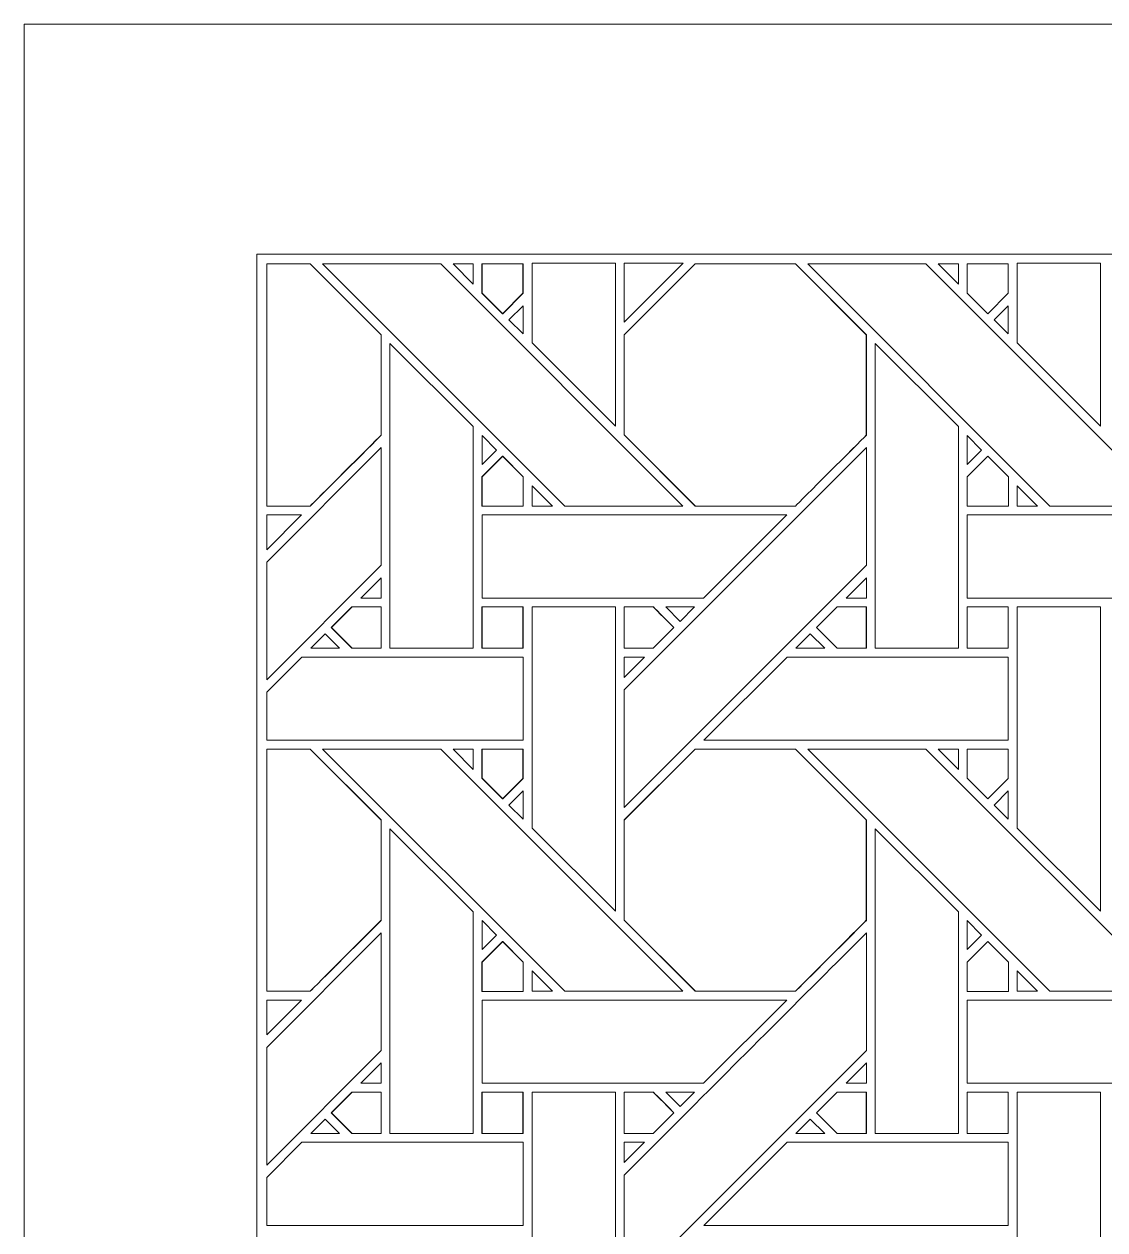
# Model space of a CAD drawing. Header units: inches. Extents: x 3.4 to 21.4, y 4.6 to 13.6.
# Drawn here: x 3.383 to 5.496, y 11.237 to 13.595 of the extents above; entities that cross this region are included whole.
import ezdxf

# ---------------------------------------------------------------- set-up
doc = ezdxf.new("R2010")
doc.units = ezdxf.units.IN
doc.header["$MEASUREMENT"] = 0
doc.layers.add('Design', color=7, linetype='Continuous', lineweight=0)

msp = doc.modelspace()

# ---------------------------------------------------------------- linework, layer by layer
at = {"layer": 'Design'}
for points, knots in [([(3.3829, 13.5948), (3.3829, 13.5948), (3.3829, 4.5948), (3.3829, 4.5948), (3.3829, 4.5948), (21.3829, 4.5948), (21.3829, 4.5948), (21.3829, 4.5948), (21.3829, 13.5948), (21.3829, 13.5948), (21.3829, 13.5948), (3.3829, 13.5948), (3.3829, 13.5948)], [0, 0, 0, 0, 1, 1, 1, 2, 2, 2, 3, 3, 3, 4, 4, 4, 4]), ([(3.8379, 13.1448), (3.8379, 13.1448), (3.8379, 5.0448), (3.8379, 5.0448), (3.8379, 5.0448), (20.9329, 5.0448), (20.9329, 5.0448), (20.9329, 5.0448), (20.9329, 13.1448), (20.9329, 13.1448), (20.9329, 13.1448), (3.8379, 13.1448), (3.8379, 13.1448)], [0, 0, 0, 0, 1, 1, 1, 2, 2, 2, 3, 3, 3, 4, 4, 4, 4]), ([(3.8572, 12.6524), (3.8572, 12.6524), (3.8572, 13.126), (3.8572, 13.126), (3.8572, 13.126), (3.9422, 13.126), (3.9422, 13.126), (3.9422, 13.126), (4.081, 12.9873), (4.081, 12.9873), (4.081, 12.9873), (4.081, 12.7911), (4.081, 12.7911), (4.0632, 12.7732), (3.9513, 12.6614), (3.9423, 12.6524), (3.9423, 12.6524), (3.8572, 12.6524), (3.8572, 12.6524)], [0, 0, 0, 0, 1, 1, 1, 2, 2, 2, 3, 3, 3, 4, 4, 4, 5, 5, 5, 6, 6, 6, 6]), ([(4.0812, 12.9873), (4.0812, 12.9873), (4.0812, 12.791), (4.0812, 12.791), (4.0634, 12.7732), (3.9515, 12.6615), (3.9424, 12.6524), (3.9424, 12.6524), (3.8572, 12.6524), (3.8572, 12.6524), (3.8572, 12.6524), (3.8572, 13.126), (3.8572, 13.126), (3.8572, 13.126), (3.9424, 13.126), (3.9424, 13.126), (3.9424, 13.126), (4.0812, 12.9873), (4.0812, 12.9873)], [0, 0, 0, 0, 1, 1, 1, 2, 2, 2, 3, 3, 3, 4, 4, 4, 5, 5, 5, 6, 6, 6, 6]), ([(4.6712, 12.6523), (4.6712, 12.6523), (4.4402, 12.6523), (4.4402, 12.6523), (4.4402, 12.6523), (3.9666, 13.126), (3.9666, 13.126), (3.9666, 13.126), (4.1976, 13.126), (4.1976, 13.126), (4.1976, 13.126), (4.6712, 12.6523), (4.6712, 12.6523)], [0, 0, 0, 0, 1, 1, 1, 2, 2, 2, 3, 3, 3, 4, 4, 4, 4]), ([(4.2217, 13.126), (4.2217, 13.126), (4.2611, 13.126), (4.2611, 13.126), (4.2611, 13.126), (4.2611, 13.0862), (4.2611, 13.0862), (4.2611, 13.0862), (4.2217, 13.126), (4.2217, 13.126)], [0, 0, 0, 0, 1, 1, 1, 2, 2, 2, 3, 3, 3, 3]), ([(4.2782, 13.0689), (4.2782, 13.0689), (4.2782, 13.1261), (4.2782, 13.1261), (4.2782, 13.1261), (4.3584, 13.1261), (4.3584, 13.1261), (4.3584, 13.1261), (4.3584, 13.0685), (4.3584, 13.0685), (4.3584, 13.0685), (4.3185, 13.0285), (4.3185, 13.0285), (4.3185, 13.0285), (4.2782, 13.0689), (4.2782, 13.0689)], [0, 0, 0, 0, 1, 1, 1, 2, 2, 2, 3, 3, 3, 4, 4, 4, 5, 5, 5, 5]), ([(4.3187, 13.0284), (4.3187, 13.0284), (4.2784, 13.0688), (4.2784, 13.0688), (4.2784, 13.0688), (4.2784, 13.126), (4.2784, 13.126), (4.2784, 13.126), (4.3586, 13.126), (4.3586, 13.126), (4.3586, 13.126), (4.3586, 13.0684), (4.3586, 13.0684), (4.3586, 13.0684), (4.3187, 13.0284), (4.3187, 13.0284)], [0, 0, 0, 0, 1, 1, 1, 2, 2, 2, 3, 3, 3, 4, 4, 4, 5, 5, 5, 5]), ([(4.5391, 12.8087), (4.5391, 12.8087), (4.3762, 12.9717), (4.3762, 12.9717), (4.3762, 12.9717), (4.3762, 13.1272), (4.3762, 13.1272), (4.3762, 13.1272), (4.5391, 13.1272), (4.5391, 13.1272), (4.5391, 13.1272), (4.5391, 12.8087), (4.5391, 12.8087)], [0, 0, 0, 0, 1, 1, 1, 2, 2, 2, 3, 3, 3, 4, 4, 4, 4]), ([(4.5561, 12.7917), (4.5561, 12.7917), (4.5561, 12.9873), (4.5561, 12.9873), (4.5561, 12.9873), (4.6948, 13.1261), (4.6948, 13.1261), (4.6948, 13.1261), (4.891, 13.1261), (4.891, 13.1261), (4.891, 13.1261), (5.0297, 12.9873), (5.0297, 12.9873), (5.0297, 12.9873), (5.0297, 12.7911), (5.0297, 12.7911), (5.0119, 12.7732), (4.9, 12.6615), (4.891, 12.6524), (4.891, 12.6524), (4.6953, 12.6524), (4.6953, 12.6524), (4.6953, 12.6524), (4.5561, 12.7917), (4.5561, 12.7917)], [0, 0, 0, 0, 1, 1, 1, 2, 2, 2, 3, 3, 3, 4, 4, 4, 5, 5, 5, 6, 6, 6, 7, 7, 7, 8, 8, 8, 8]), ([(4.6717, 13.1272), (4.6717, 13.1272), (4.5562, 13.0117), (4.5562, 13.0117), (4.5562, 13.0117), (4.5562, 13.1272), (4.5562, 13.1272), (4.5562, 13.1272), (4.6717, 13.1272), (4.6717, 13.1272)], [0, 0, 0, 0, 1, 1, 1, 2, 2, 2, 3, 3, 3, 3]), ([(5.0299, 12.9873), (5.0299, 12.9873), (5.0299, 12.791), (5.0299, 12.791), (5.0123, 12.7733), (4.9003, 12.6615), (4.8912, 12.6524), (4.8912, 12.6524), (4.6955, 12.6524), (4.6955, 12.6524), (4.6955, 12.6524), (4.5562, 12.7916), (4.5562, 12.7916), (4.5562, 12.7916), (4.5562, 12.9873), (4.5562, 12.9873), (4.5562, 12.9873), (4.6949, 13.126), (4.6949, 13.126), (4.6949, 13.126), (4.8911, 13.126), (4.8911, 13.126), (4.8911, 13.126), (5.0299, 12.9873), (5.0299, 12.9873)], [0, 0, 0, 0, 1, 1, 1, 2, 2, 2, 3, 3, 3, 4, 4, 4, 5, 5, 5, 6, 6, 6, 7, 7, 7, 8, 8, 8, 8]), ([(5.62, 12.6523), (5.62, 12.6523), (5.3889, 12.6523), (5.3889, 12.6523), (5.3889, 12.6523), (4.9154, 13.126), (4.9154, 13.126), (4.9154, 13.126), (5.1463, 13.126), (5.1463, 13.126), (5.1463, 13.126), (5.62, 12.6523), (5.62, 12.6523)], [0, 0, 0, 0, 1, 1, 1, 2, 2, 2, 3, 3, 3, 4, 4, 4, 4]), ([(5.1704, 13.126), (5.1704, 13.126), (5.2099, 13.126), (5.2099, 13.126), (5.2099, 13.126), (5.2099, 13.0862), (5.2099, 13.0862), (5.2099, 13.0862), (5.1704, 13.126), (5.1704, 13.126)], [0, 0, 0, 0, 1, 1, 1, 2, 2, 2, 3, 3, 3, 3]), ([(5.2269, 13.0689), (5.2269, 13.0689), (5.2269, 13.1261), (5.2269, 13.1261), (5.2269, 13.1261), (5.3072, 13.1261), (5.3072, 13.1261), (5.3072, 13.1261), (5.3072, 13.0685), (5.3072, 13.0685), (5.3072, 13.0685), (5.2673, 13.0285), (5.2673, 13.0285), (5.2673, 13.0285), (5.2269, 13.0689), (5.2269, 13.0689)], [0, 0, 0, 0, 1, 1, 1, 2, 2, 2, 3, 3, 3, 4, 4, 4, 5, 5, 5, 5]), ([(5.2674, 13.0284), (5.2674, 13.0284), (5.2271, 13.0688), (5.2271, 13.0688), (5.2271, 13.0688), (5.2271, 13.126), (5.2271, 13.126), (5.2271, 13.126), (5.3073, 13.126), (5.3073, 13.126), (5.3073, 13.126), (5.3073, 13.0684), (5.3073, 13.0684), (5.3073, 13.0684), (5.2674, 13.0284), (5.2674, 13.0284)], [0, 0, 0, 0, 1, 1, 1, 2, 2, 2, 3, 3, 3, 4, 4, 4, 5, 5, 5, 5]), ([(5.4878, 12.8087), (5.4878, 12.8087), (5.3249, 12.9717), (5.3249, 12.9717), (5.3249, 12.9717), (5.3249, 13.1272), (5.3249, 13.1272), (5.3249, 13.1272), (5.4878, 13.1272), (5.4878, 13.1272), (5.4878, 13.1272), (5.4878, 12.8087), (5.4878, 12.8087)], [0, 0, 0, 0, 1, 1, 1, 2, 2, 2, 3, 3, 3, 4, 4, 4, 4]), ([(4.3586, 13.0442), (4.3586, 13.0442), (4.3586, 12.989), (4.3586, 12.989), (4.3586, 12.989), (4.3308, 13.0164), (4.3308, 13.0164), (4.3308, 13.0164), (4.3586, 13.0442), (4.3586, 13.0442)], [0, 0, 0, 0, 1, 1, 1, 2, 2, 2, 3, 3, 3, 3]), ([(5.3073, 13.0442), (5.3073, 13.0442), (5.3073, 12.989), (5.3073, 12.989), (5.3073, 12.989), (5.2796, 13.0164), (5.2796, 13.0164), (5.2796, 13.0164), (5.3073, 13.0442), (5.3073, 13.0442)], [0, 0, 0, 0, 1, 1, 1, 2, 2, 2, 3, 3, 3, 3]), ([(4.2611, 12.808), (4.2611, 12.808), (4.2611, 12.3743), (4.2611, 12.3743), (4.2611, 12.3743), (4.0983, 12.3743), (4.0983, 12.3743), (4.0983, 12.3743), (4.0983, 12.9702), (4.0983, 12.9702), (4.0983, 12.9702), (4.2611, 12.808), (4.2611, 12.808)], [0, 0, 0, 0, 1, 1, 1, 2, 2, 2, 3, 3, 3, 4, 4, 4, 4]), ([(5.047, 12.3743), (5.047, 12.3743), (5.047, 12.9702), (5.047, 12.9702), (5.047, 12.9702), (5.2098, 12.808), (5.2098, 12.808), (5.2098, 12.808), (5.2098, 12.3743), (5.2098, 12.3743), (5.2098, 12.3743), (5.047, 12.3743), (5.047, 12.3743)], [0, 0, 0, 0, 1, 1, 1, 2, 2, 2, 3, 3, 3, 4, 4, 4, 4]), ([(4.2784, 12.7338), (4.2784, 12.7338), (4.2784, 12.7905), (4.2784, 12.7905), (4.2784, 12.7905), (4.3066, 12.762), (4.3066, 12.762), (4.3066, 12.762), (4.2784, 12.7338), (4.2784, 12.7338)], [0, 0, 0, 0, 1, 1, 1, 2, 2, 2, 3, 3, 3, 3]), ([(5.2271, 12.7338), (5.2271, 12.7338), (5.2271, 12.7905), (5.2271, 12.7905), (5.2271, 12.7905), (5.2553, 12.762), (5.2553, 12.762), (5.2553, 12.762), (5.2271, 12.7338), (5.2271, 12.7338)], [0, 0, 0, 0, 1, 1, 1, 2, 2, 2, 3, 3, 3, 3]), ([(4.0812, 12.7666), (4.0812, 12.7666), (4.0812, 12.5366), (4.0812, 12.5366), (4.0812, 12.5366), (3.8572, 12.3126), (3.8572, 12.3126), (3.8572, 12.3126), (3.8572, 12.5426), (3.8572, 12.5426), (3.8572, 12.5426), (4.0812, 12.7666), (4.0812, 12.7666)], [0, 0, 0, 0, 1, 1, 1, 2, 2, 2, 3, 3, 3, 4, 4, 4, 4]), ([(5.0299, 12.5366), (5.0299, 12.5366), (4.5562, 12.0629), (4.5562, 12.0629), (4.5562, 12.0629), (4.5562, 12.293), (4.5562, 12.293), (4.5562, 12.293), (5.0299, 12.7666), (5.0299, 12.7666), (5.0299, 12.7666), (5.0299, 12.5366), (5.0299, 12.5366)], [0, 0, 0, 0, 1, 1, 1, 2, 2, 2, 3, 3, 3, 4, 4, 4, 4]), ([(4.2782, 12.6522), (4.2782, 12.6522), (4.2782, 12.7095), (4.2782, 12.7095), (4.2782, 12.7095), (4.3185, 12.7498), (4.3185, 12.7498), (4.3185, 12.7498), (4.3589, 12.7095), (4.3589, 12.7095), (4.3589, 12.7095), (4.3589, 12.6522), (4.3589, 12.6522), (4.3589, 12.6522), (4.2782, 12.6522), (4.2782, 12.6522)], [0, 0, 0, 0, 1, 1, 1, 2, 2, 2, 3, 3, 3, 4, 4, 4, 5, 5, 5, 5]), ([(4.3187, 12.7497), (4.3187, 12.7497), (4.359, 12.7094), (4.359, 12.7094), (4.359, 12.7094), (4.359, 12.6521), (4.359, 12.6521), (4.359, 12.6521), (4.2784, 12.6521), (4.2784, 12.6521), (4.2784, 12.6521), (4.2784, 12.7094), (4.2784, 12.7094), (4.2784, 12.7094), (4.3187, 12.7497), (4.3187, 12.7497)], [0, 0, 0, 0, 1, 1, 1, 2, 2, 2, 3, 3, 3, 4, 4, 4, 5, 5, 5, 5]), ([(5.2269, 12.6522), (5.2269, 12.6522), (5.2269, 12.7095), (5.2269, 12.7095), (5.2269, 12.7095), (5.2673, 12.7498), (5.2673, 12.7498), (5.2673, 12.7498), (5.3076, 12.7095), (5.3076, 12.7095), (5.3076, 12.7095), (5.3076, 12.6522), (5.3076, 12.6522), (5.3076, 12.6522), (5.2269, 12.6522), (5.2269, 12.6522)], [0, 0, 0, 0, 1, 1, 1, 2, 2, 2, 3, 3, 3, 4, 4, 4, 5, 5, 5, 5]), ([(5.2674, 12.7497), (5.2674, 12.7497), (5.3078, 12.7094), (5.3078, 12.7094), (5.3078, 12.7094), (5.3078, 12.6521), (5.3078, 12.6521), (5.3078, 12.6521), (5.2271, 12.6521), (5.2271, 12.6521), (5.2271, 12.6521), (5.2271, 12.7094), (5.2271, 12.7094), (5.2271, 12.7094), (5.2674, 12.7497), (5.2674, 12.7497)], [0, 0, 0, 0, 1, 1, 1, 2, 2, 2, 3, 3, 3, 4, 4, 4, 5, 5, 5, 5]), ([(4.3763, 12.6523), (4.3763, 12.6523), (4.3763, 12.6921), (4.3763, 12.6921), (4.3763, 12.6921), (4.416, 12.6523), (4.416, 12.6523), (4.416, 12.6523), (4.3763, 12.6523), (4.3763, 12.6523)], [0, 0, 0, 0, 1, 1, 1, 2, 2, 2, 3, 3, 3, 3]), ([(5.325, 12.6523), (5.325, 12.6523), (5.325, 12.6921), (5.325, 12.6921), (5.325, 12.6921), (5.3647, 12.6523), (5.3647, 12.6523), (5.3647, 12.6523), (5.325, 12.6523), (5.325, 12.6523)], [0, 0, 0, 0, 1, 1, 1, 2, 2, 2, 3, 3, 3, 3]), ([(3.9253, 12.6351), (3.9253, 12.6351), (3.8572, 12.567), (3.8572, 12.567), (3.8572, 12.567), (3.8572, 12.6351), (3.8572, 12.6351), (3.8572, 12.6351), (3.9253, 12.6351), (3.9253, 12.6351)], [0, 0, 0, 0, 1, 1, 1, 2, 2, 2, 3, 3, 3, 3]), ([(4.8741, 12.6351), (4.8741, 12.6351), (4.7113, 12.4724), (4.7113, 12.4724), (4.7113, 12.4724), (4.2784, 12.4724), (4.2784, 12.4724), (4.2784, 12.4724), (4.2784, 12.6351), (4.2784, 12.6351), (4.2784, 12.6351), (4.8741, 12.6351), (4.8741, 12.6351)], [0, 0, 0, 0, 1, 1, 1, 2, 2, 2, 3, 3, 3, 4, 4, 4, 4]), ([(5.8228, 12.6351), (5.8228, 12.6351), (5.6601, 12.4724), (5.6601, 12.4724), (5.6601, 12.4724), (5.2271, 12.4724), (5.2271, 12.4724), (5.2271, 12.4724), (5.2271, 12.6351), (5.2271, 12.6351), (5.2271, 12.6351), (5.8228, 12.6351), (5.8228, 12.6351)], [0, 0, 0, 0, 1, 1, 1, 2, 2, 2, 3, 3, 3, 4, 4, 4, 4]), ([(4.0414, 12.4724), (4.0414, 12.4724), (4.0812, 12.5122), (4.0812, 12.5122), (4.0812, 12.5122), (4.0812, 12.4724), (4.0812, 12.4724), (4.0812, 12.4724), (4.0414, 12.4724), (4.0414, 12.4724)], [0, 0, 0, 0, 1, 1, 1, 2, 2, 2, 3, 3, 3, 3]), ([(4.9901, 12.4724), (4.9901, 12.4724), (5.0299, 12.5122), (5.0299, 12.5122), (5.0299, 12.5122), (5.0299, 12.4724), (5.0299, 12.4724), (5.0299, 12.4724), (4.9901, 12.4724), (4.9901, 12.4724)], [0, 0, 0, 0, 1, 1, 1, 2, 2, 2, 3, 3, 3, 3]), ([(4.0239, 12.3744), (4.0239, 12.3744), (3.9835, 12.4148), (3.9835, 12.4148), (3.9835, 12.4148), (4.024, 12.4552), (4.024, 12.4552), (4.024, 12.4552), (4.081, 12.4552), (4.081, 12.4552), (4.081, 12.4552), (4.081, 12.3744), (4.081, 12.3744), (4.081, 12.3744), (4.0239, 12.3744), (4.0239, 12.3744)], [0, 0, 0, 0, 1, 1, 1, 2, 2, 2, 3, 3, 3, 4, 4, 4, 5, 5, 5, 5]), ([(3.9837, 12.4147), (3.9837, 12.4147), (4.0241, 12.4552), (4.0241, 12.4552), (4.0241, 12.4552), (4.0812, 12.4552), (4.0812, 12.4552), (4.0812, 12.4552), (4.0812, 12.3743), (4.0812, 12.3743), (4.0812, 12.3743), (4.0241, 12.3743), (4.0241, 12.3743), (4.0241, 12.3743), (3.9837, 12.4147), (3.9837, 12.4147)], [0, 0, 0, 0, 1, 1, 1, 2, 2, 2, 3, 3, 3, 4, 4, 4, 5, 5, 5, 5]), ([(4.2782, 12.4552), (4.2782, 12.4552), (4.3584, 12.4552), (4.3584, 12.4552), (4.3584, 12.4552), (4.3584, 12.3744), (4.3584, 12.3744), (4.3584, 12.3744), (4.2782, 12.3744), (4.2782, 12.3744), (4.2782, 12.3744), (4.2782, 12.4552), (4.2782, 12.4552)], [0, 0, 0, 0, 1, 1, 1, 2, 2, 2, 3, 3, 3, 4, 4, 4, 4]), ([(4.2784, 12.4551), (4.2784, 12.4551), (4.3586, 12.4551), (4.3586, 12.4551), (4.3586, 12.4551), (4.3586, 12.3743), (4.3586, 12.3743), (4.3586, 12.3743), (4.2784, 12.3743), (4.2784, 12.3743), (4.2784, 12.3743), (4.2784, 12.4551), (4.2784, 12.4551)], [0, 0, 0, 0, 1, 1, 1, 2, 2, 2, 3, 3, 3, 4, 4, 4, 4]), ([(4.5391, 12.4551), (4.5391, 12.4551), (4.5391, 11.86), (4.5391, 11.86), (4.5391, 11.86), (4.3762, 12.0229), (4.3762, 12.0229), (4.3762, 12.0229), (4.3762, 12.4551), (4.3762, 12.4551), (4.3762, 12.4551), (4.5391, 12.4551), (4.5391, 12.4551)], [0, 0, 0, 0, 1, 1, 1, 2, 2, 2, 3, 3, 3, 4, 4, 4, 4]), ([(4.6131, 12.4552), (4.6183, 12.4501), (4.649, 12.4193), (4.6535, 12.4148), (4.6535, 12.4148), (4.613, 12.3744), (4.613, 12.3744), (4.613, 12.3744), (4.5561, 12.3744), (4.5561, 12.3744), (4.5561, 12.3744), (4.5561, 12.4552), (4.5561, 12.4552), (4.5561, 12.4552), (4.6131, 12.4552), (4.6131, 12.4552)], [0, 0, 0, 0, 1, 1, 1, 2, 2, 2, 3, 3, 3, 4, 4, 4, 5, 5, 5, 5]), ([(4.6536, 12.4148), (4.6536, 12.4148), (4.6132, 12.3744), (4.6132, 12.3744), (4.6132, 12.3744), (4.5562, 12.3744), (4.5562, 12.3744), (4.5562, 12.3744), (4.5562, 12.4551), (4.5562, 12.4551), (4.5562, 12.4551), (4.6133, 12.4551), (4.6133, 12.4551), (4.6184, 12.45), (4.6492, 12.4192), (4.6536, 12.4148)], [0, 0, 0, 0, 1, 1, 1, 2, 2, 2, 3, 3, 3, 4, 4, 4, 5, 5, 5, 5]), ([(4.6376, 12.4551), (4.6376, 12.4551), (4.6941, 12.4551), (4.6941, 12.4551), (4.6941, 12.4551), (4.6658, 12.4269), (4.6658, 12.4269), (4.6658, 12.4269), (4.6376, 12.4551), (4.6376, 12.4551)], [0, 0, 0, 0, 1, 1, 1, 2, 2, 2, 3, 3, 3, 3]), ([(4.9726, 12.3744), (4.9726, 12.3744), (4.9323, 12.4148), (4.9323, 12.4148), (4.9323, 12.4148), (4.9727, 12.4552), (4.9727, 12.4552), (4.9727, 12.4552), (5.0297, 12.4552), (5.0297, 12.4552), (5.0297, 12.4552), (5.0297, 12.3744), (5.0297, 12.3744), (5.0297, 12.3744), (4.9726, 12.3744), (4.9726, 12.3744)], [0, 0, 0, 0, 1, 1, 1, 2, 2, 2, 3, 3, 3, 4, 4, 4, 5, 5, 5, 5]), ([(5.0299, 12.3743), (5.0299, 12.3743), (4.9728, 12.3743), (4.9728, 12.3743), (4.9728, 12.3743), (4.9324, 12.4147), (4.9324, 12.4147), (4.9324, 12.4147), (4.9729, 12.4552), (4.9729, 12.4552), (4.9729, 12.4552), (5.0299, 12.4552), (5.0299, 12.4552), (5.0299, 12.4552), (5.0299, 12.3743), (5.0299, 12.3743)], [0, 0, 0, 0, 1, 1, 1, 2, 2, 2, 3, 3, 3, 4, 4, 4, 5, 5, 5, 5]), ([(5.2269, 12.4552), (5.2269, 12.4552), (5.3072, 12.4552), (5.3072, 12.4552), (5.3072, 12.4552), (5.3072, 12.3744), (5.3072, 12.3744), (5.3072, 12.3744), (5.2269, 12.3744), (5.2269, 12.3744), (5.2269, 12.3744), (5.2269, 12.4552), (5.2269, 12.4552)], [0, 0, 0, 0, 1, 1, 1, 2, 2, 2, 3, 3, 3, 4, 4, 4, 4]), ([(5.3073, 12.4551), (5.3073, 12.4551), (5.3073, 12.3743), (5.3073, 12.3743), (5.3073, 12.3743), (5.2271, 12.3743), (5.2271, 12.3743), (5.2271, 12.3743), (5.2271, 12.4551), (5.2271, 12.4551), (5.2271, 12.4551), (5.3073, 12.4551), (5.3073, 12.4551)], [0, 0, 0, 0, 1, 1, 1, 2, 2, 2, 3, 3, 3, 4, 4, 4, 4]), ([(5.3249, 12.0229), (5.3249, 12.0229), (5.3249, 12.4551), (5.3249, 12.4551), (5.3249, 12.4551), (5.4878, 12.4551), (5.4878, 12.4551), (5.4878, 12.4551), (5.4878, 11.86), (5.4878, 11.86), (5.4878, 11.86), (5.3249, 12.0229), (5.3249, 12.0229)], [0, 0, 0, 0, 1, 1, 1, 2, 2, 2, 3, 3, 3, 4, 4, 4, 4]), ([(3.9998, 12.3743), (3.9998, 12.3743), (3.9433, 12.3743), (3.9433, 12.3743), (3.9433, 12.3743), (3.9716, 12.4026), (3.9716, 12.4026), (3.9716, 12.4026), (3.9998, 12.3743), (3.9998, 12.3743)], [0, 0, 0, 0, 1, 1, 1, 2, 2, 2, 3, 3, 3, 3]), ([(4.892, 12.3743), (4.892, 12.3743), (4.9203, 12.4026), (4.9203, 12.4026), (4.9203, 12.4026), (4.9486, 12.3743), (4.9486, 12.3743), (4.9486, 12.3743), (4.892, 12.3743), (4.892, 12.3743)], [0, 0, 0, 0, 1, 1, 1, 2, 2, 2, 3, 3, 3, 3]), ([(3.9262, 12.3572), (3.9262, 12.3572), (4.3586, 12.3572), (4.3586, 12.3572), (4.3586, 12.3572), (4.3586, 12.1944), (4.3586, 12.1944), (4.3586, 12.1944), (3.8572, 12.1944), (3.8572, 12.1944), (3.8572, 12.1944), (3.8572, 12.2883), (3.8572, 12.2883), (3.8572, 12.2883), (3.9262, 12.3572), (3.9262, 12.3572)], [0, 0, 0, 0, 1, 1, 1, 2, 2, 2, 3, 3, 3, 4, 4, 4, 5, 5, 5, 5]), ([(4.5961, 12.3572), (4.5961, 12.3572), (4.5562, 12.3174), (4.5562, 12.3174), (4.5562, 12.3174), (4.5562, 12.3572), (4.5562, 12.3572), (4.5562, 12.3572), (4.5961, 12.3572), (4.5961, 12.3572)], [0, 0, 0, 0, 1, 1, 1, 2, 2, 2, 3, 3, 3, 3]), ([(5.3073, 12.3572), (5.3073, 12.3572), (5.3073, 12.1944), (5.3073, 12.1944), (5.3073, 12.1944), (4.7121, 12.1944), (4.7121, 12.1944), (4.7121, 12.1944), (4.8749, 12.3572), (4.8749, 12.3572), (4.8749, 12.3572), (5.3073, 12.3572), (5.3073, 12.3572)], [0, 0, 0, 0, 1, 1, 1, 2, 2, 2, 3, 3, 3, 4, 4, 4, 4]), ([(3.9422, 12.1773), (3.9422, 12.1773), (4.081, 12.0386), (4.081, 12.0386), (4.081, 12.0386), (4.081, 11.8424), (4.081, 11.8424), (4.0632, 11.8244), (3.9513, 11.7127), (3.9423, 11.7037), (3.9423, 11.7037), (3.8572, 11.7037), (3.8572, 11.7037), (3.8572, 11.7037), (3.8572, 12.1773), (3.8572, 12.1773), (3.8572, 12.1773), (3.9422, 12.1773), (3.9422, 12.1773)], [0, 0, 0, 0, 1, 1, 1, 2, 2, 2, 3, 3, 3, 4, 4, 4, 5, 5, 5, 6, 6, 6, 6]), ([(3.9424, 12.1773), (3.9424, 12.1773), (4.0812, 12.0385), (4.0812, 12.0385), (4.0812, 12.0385), (4.0812, 11.8423), (4.0812, 11.8423), (4.063, 11.824), (3.9512, 11.7124), (3.9424, 11.7037), (3.9424, 11.7037), (3.8572, 11.7037), (3.8572, 11.7037), (3.8572, 11.7037), (3.8572, 12.1773), (3.8572, 12.1773), (3.8572, 12.1773), (3.9424, 12.1773), (3.9424, 12.1773)], [0, 0, 0, 0, 1, 1, 1, 2, 2, 2, 3, 3, 3, 4, 4, 4, 5, 5, 5, 6, 6, 6, 6]), ([(3.9666, 12.1773), (3.9666, 12.1773), (4.1976, 12.1773), (4.1976, 12.1773), (4.1976, 12.1773), (4.6712, 11.7036), (4.6712, 11.7036), (4.6712, 11.7036), (4.4402, 11.7036), (4.4402, 11.7036), (4.4402, 11.7036), (3.9666, 12.1773), (3.9666, 12.1773)], [0, 0, 0, 0, 1, 1, 1, 2, 2, 2, 3, 3, 3, 4, 4, 4, 4]), ([(4.2217, 12.1773), (4.2217, 12.1773), (4.2611, 12.1773), (4.2611, 12.1773), (4.2611, 12.1773), (4.2611, 12.1374), (4.2611, 12.1374), (4.2611, 12.1374), (4.2217, 12.1773), (4.2217, 12.1773)], [0, 0, 0, 0, 1, 1, 1, 2, 2, 2, 3, 3, 3, 3]), ([(4.3584, 12.1773), (4.3584, 12.1773), (4.3584, 12.1197), (4.3584, 12.1197), (4.3584, 12.1197), (4.3185, 12.0798), (4.3185, 12.0798), (4.3185, 12.0798), (4.2782, 12.1201), (4.2782, 12.1201), (4.2782, 12.1201), (4.2782, 12.1773), (4.2782, 12.1773), (4.2782, 12.1773), (4.3584, 12.1773), (4.3584, 12.1773)], [0, 0, 0, 0, 1, 1, 1, 2, 2, 2, 3, 3, 3, 4, 4, 4, 5, 5, 5, 5]), ([(4.3187, 12.0797), (4.3187, 12.0797), (4.2784, 12.1201), (4.2784, 12.1201), (4.2784, 12.1201), (4.2784, 12.1773), (4.2784, 12.1773), (4.2784, 12.1773), (4.3586, 12.1773), (4.3586, 12.1773), (4.3586, 12.1773), (4.3586, 12.1197), (4.3586, 12.1197), (4.3586, 12.1197), (4.3187, 12.0797), (4.3187, 12.0797)], [0, 0, 0, 0, 1, 1, 1, 2, 2, 2, 3, 3, 3, 4, 4, 4, 5, 5, 5, 5]), ([(4.6948, 12.1773), (4.6948, 12.1773), (4.891, 12.1773), (4.891, 12.1773), (4.891, 12.1773), (5.0297, 12.0386), (5.0297, 12.0386), (5.0297, 12.0386), (5.0297, 11.8424), (5.0297, 11.8424), (5.0119, 11.8244), (4.9, 11.7127), (4.891, 11.7037), (4.891, 11.7037), (4.6953, 11.7037), (4.6953, 11.7037), (4.6953, 11.7037), (4.5561, 11.8429), (4.5561, 11.8429), (4.5561, 11.8429), (4.5561, 12.0386), (4.5561, 12.0386), (4.5561, 12.0386), (4.6948, 12.1773), (4.6948, 12.1773)], [0, 0, 0, 0, 1, 1, 1, 2, 2, 2, 3, 3, 3, 4, 4, 4, 5, 5, 5, 6, 6, 6, 7, 7, 7, 8, 8, 8, 8]), ([(5.0299, 12.0385), (5.0299, 12.0385), (5.0299, 11.8423), (5.0299, 11.8423), (5.0118, 11.8241), (4.8999, 11.7124), (4.8912, 11.7036), (4.8912, 11.7036), (4.6955, 11.7036), (4.6955, 11.7036), (4.6955, 11.7036), (4.5562, 11.8429), (4.5562, 11.8429), (4.5562, 11.8429), (4.5562, 12.0385), (4.5562, 12.0385), (4.5562, 12.0385), (4.6949, 12.1773), (4.6949, 12.1773), (4.6949, 12.1773), (4.8911, 12.1773), (4.8911, 12.1773), (4.8911, 12.1773), (5.0299, 12.0385), (5.0299, 12.0385)], [0, 0, 0, 0, 1, 1, 1, 2, 2, 2, 3, 3, 3, 4, 4, 4, 5, 5, 5, 6, 6, 6, 7, 7, 7, 8, 8, 8, 8]), ([(5.62, 11.7036), (5.62, 11.7036), (5.3889, 11.7036), (5.3889, 11.7036), (5.3889, 11.7036), (4.9154, 12.1773), (4.9154, 12.1773), (4.9154, 12.1773), (5.1463, 12.1773), (5.1463, 12.1773), (5.1463, 12.1773), (5.62, 11.7036), (5.62, 11.7036)], [0, 0, 0, 0, 1, 1, 1, 2, 2, 2, 3, 3, 3, 4, 4, 4, 4]), ([(5.1704, 12.1773), (5.1704, 12.1773), (5.2099, 12.1773), (5.2099, 12.1773), (5.2099, 12.1773), (5.2099, 12.1374), (5.2099, 12.1374), (5.2099, 12.1374), (5.1704, 12.1773), (5.1704, 12.1773)], [0, 0, 0, 0, 1, 1, 1, 2, 2, 2, 3, 3, 3, 3]), ([(5.3072, 12.1773), (5.3072, 12.1773), (5.3072, 12.1197), (5.3072, 12.1197), (5.3072, 12.1197), (5.2673, 12.0798), (5.2673, 12.0798), (5.2673, 12.0798), (5.2269, 12.1201), (5.2269, 12.1201), (5.2269, 12.1201), (5.2269, 12.1773), (5.2269, 12.1773), (5.2269, 12.1773), (5.3072, 12.1773), (5.3072, 12.1773)], [0, 0, 0, 0, 1, 1, 1, 2, 2, 2, 3, 3, 3, 4, 4, 4, 5, 5, 5, 5]), ([(5.2674, 12.0797), (5.2674, 12.0797), (5.2271, 12.1201), (5.2271, 12.1201), (5.2271, 12.1201), (5.2271, 12.1773), (5.2271, 12.1773), (5.2271, 12.1773), (5.3073, 12.1773), (5.3073, 12.1773), (5.3073, 12.1773), (5.3073, 12.1197), (5.3073, 12.1197), (5.3073, 12.1197), (5.2674, 12.0797), (5.2674, 12.0797)], [0, 0, 0, 0, 1, 1, 1, 2, 2, 2, 3, 3, 3, 4, 4, 4, 5, 5, 5, 5]), ([(4.3586, 12.0954), (4.3586, 12.0954), (4.3586, 12.0403), (4.3586, 12.0403), (4.3586, 12.0403), (4.3308, 12.0676), (4.3308, 12.0676), (4.3308, 12.0676), (4.3586, 12.0954), (4.3586, 12.0954)], [0, 0, 0, 0, 1, 1, 1, 2, 2, 2, 3, 3, 3, 3]), ([(5.3073, 12.0954), (5.3073, 12.0954), (5.3073, 12.0403), (5.3073, 12.0403), (5.3073, 12.0403), (5.2796, 12.0676), (5.2796, 12.0676), (5.2796, 12.0676), (5.3073, 12.0954), (5.3073, 12.0954)], [0, 0, 0, 0, 1, 1, 1, 2, 2, 2, 3, 3, 3, 3]), ([(4.2611, 11.8593), (4.2611, 11.8593), (4.2611, 11.4256), (4.2611, 11.4256), (4.2611, 11.4256), (4.0983, 11.4256), (4.0983, 11.4256), (4.0983, 11.4256), (4.0983, 12.0214), (4.0983, 12.0214), (4.0983, 12.0214), (4.2611, 11.8593), (4.2611, 11.8593)], [0, 0, 0, 0, 1, 1, 1, 2, 2, 2, 3, 3, 3, 4, 4, 4, 4]), ([(5.047, 11.4256), (5.047, 11.4256), (5.047, 12.0214), (5.047, 12.0214), (5.047, 12.0214), (5.2098, 11.8593), (5.2098, 11.8593), (5.2098, 11.8593), (5.2098, 11.4256), (5.2098, 11.4256), (5.2098, 11.4256), (5.047, 11.4256), (5.047, 11.4256)], [0, 0, 0, 0, 1, 1, 1, 2, 2, 2, 3, 3, 3, 4, 4, 4, 4]), ([(4.2784, 11.7851), (4.2784, 11.7851), (4.2784, 11.8418), (4.2784, 11.8418), (4.2784, 11.8418), (4.3066, 11.8132), (4.3066, 11.8132), (4.3066, 11.8132), (4.2784, 11.7851), (4.2784, 11.7851)], [0, 0, 0, 0, 1, 1, 1, 2, 2, 2, 3, 3, 3, 3]), ([(5.2271, 11.7851), (5.2271, 11.7851), (5.2271, 11.8418), (5.2271, 11.8418), (5.2271, 11.8418), (5.2553, 11.8132), (5.2553, 11.8132), (5.2553, 11.8132), (5.2271, 11.7851), (5.2271, 11.7851)], [0, 0, 0, 0, 1, 1, 1, 2, 2, 2, 3, 3, 3, 3]), ([(4.0812, 11.8179), (4.0812, 11.8179), (4.0812, 11.5879), (4.0812, 11.5879), (4.0812, 11.5879), (3.8572, 11.3639), (3.8572, 11.3639), (3.8572, 11.3639), (3.8572, 11.5939), (3.8572, 11.5939), (3.8572, 11.5939), (4.0812, 11.8179), (4.0812, 11.8179)], [0, 0, 0, 0, 1, 1, 1, 2, 2, 2, 3, 3, 3, 4, 4, 4, 4]), ([(4.6925, 11.4806), (4.7419, 11.5297), (4.9744, 11.7624), (5.0299, 11.8179), (5.0299, 11.8179), (5.0299, 11.5878), (5.0299, 11.5878), (5.0299, 11.5878), (4.5562, 11.1142), (4.5562, 11.1142), (4.5562, 11.1142), (4.5562, 11.3443), (4.5562, 11.3443), (4.5562, 11.3443), (4.6925, 11.4806), (4.6925, 11.4806)], [0, 0, 0, 0, 1, 1, 1, 2, 2, 2, 3, 3, 3, 4, 4, 4, 5, 5, 5, 5]), ([(4.2782, 11.7035), (4.2782, 11.7035), (4.2782, 11.7607), (4.2782, 11.7607), (4.2782, 11.7607), (4.3185, 11.8011), (4.3185, 11.8011), (4.3185, 11.8011), (4.3589, 11.7607), (4.3589, 11.7607), (4.3589, 11.7607), (4.3589, 11.7035), (4.3589, 11.7035), (4.3589, 11.7035), (4.2782, 11.7035), (4.2782, 11.7035)], [0, 0, 0, 0, 1, 1, 1, 2, 2, 2, 3, 3, 3, 4, 4, 4, 5, 5, 5, 5]), ([(4.3187, 11.801), (4.3187, 11.801), (4.359, 11.7607), (4.359, 11.7607), (4.359, 11.7607), (4.359, 11.7034), (4.359, 11.7034), (4.359, 11.7034), (4.2784, 11.7034), (4.2784, 11.7034), (4.2784, 11.7034), (4.2784, 11.7607), (4.2784, 11.7607), (4.2784, 11.7607), (4.3187, 11.801), (4.3187, 11.801)], [0, 0, 0, 0, 1, 1, 1, 2, 2, 2, 3, 3, 3, 4, 4, 4, 5, 5, 5, 5]), ([(5.2269, 11.7035), (5.2269, 11.7035), (5.2269, 11.7607), (5.2269, 11.7607), (5.2269, 11.7607), (5.2673, 11.8011), (5.2673, 11.8011), (5.2673, 11.8011), (5.3076, 11.7607), (5.3076, 11.7607), (5.3076, 11.7607), (5.3076, 11.7035), (5.3076, 11.7035), (5.3076, 11.7035), (5.2269, 11.7035), (5.2269, 11.7035)], [0, 0, 0, 0, 1, 1, 1, 2, 2, 2, 3, 3, 3, 4, 4, 4, 5, 5, 5, 5]), ([(5.2674, 11.801), (5.2674, 11.801), (5.3078, 11.7607), (5.3078, 11.7607), (5.3078, 11.7607), (5.3078, 11.7034), (5.3078, 11.7034), (5.3078, 11.7034), (5.2271, 11.7034), (5.2271, 11.7034), (5.2271, 11.7034), (5.2271, 11.7607), (5.2271, 11.7607), (5.2271, 11.7607), (5.2674, 11.801), (5.2674, 11.801)], [0, 0, 0, 0, 1, 1, 1, 2, 2, 2, 3, 3, 3, 4, 4, 4, 5, 5, 5, 5]), ([(4.416, 11.7036), (4.416, 11.7036), (4.3763, 11.7036), (4.3763, 11.7036), (4.3763, 11.7036), (4.3763, 11.7434), (4.3763, 11.7434), (4.3763, 11.7434), (4.416, 11.7036), (4.416, 11.7036)], [0, 0, 0, 0, 1, 1, 1, 2, 2, 2, 3, 3, 3, 3]), ([(5.325, 11.7036), (5.325, 11.7036), (5.325, 11.7434), (5.325, 11.7434), (5.325, 11.7434), (5.3647, 11.7036), (5.3647, 11.7036), (5.3647, 11.7036), (5.325, 11.7036), (5.325, 11.7036)], [0, 0, 0, 0, 1, 1, 1, 2, 2, 2, 3, 3, 3, 3]), ([(3.9253, 11.6864), (3.9253, 11.6864), (3.8572, 11.6182), (3.8572, 11.6182), (3.8572, 11.6182), (3.8572, 11.6864), (3.8572, 11.6864), (3.8572, 11.6864), (3.9253, 11.6864), (3.9253, 11.6864)], [0, 0, 0, 0, 1, 1, 1, 2, 2, 2, 3, 3, 3, 3]), ([(4.2784, 11.6864), (4.2784, 11.6864), (4.8741, 11.6864), (4.8741, 11.6864), (4.8741, 11.6864), (4.7113, 11.5237), (4.7113, 11.5237), (4.7113, 11.5237), (4.2784, 11.5237), (4.2784, 11.5237), (4.2784, 11.5237), (4.2784, 11.6864), (4.2784, 11.6864)], [0, 0, 0, 0, 1, 1, 1, 2, 2, 2, 3, 3, 3, 4, 4, 4, 4]), ([(5.8228, 11.6864), (5.8228, 11.6864), (5.6601, 11.5237), (5.6601, 11.5237), (5.6601, 11.5237), (5.2271, 11.5237), (5.2271, 11.5237), (5.2271, 11.5237), (5.2271, 11.6864), (5.2271, 11.6864), (5.2271, 11.6864), (5.8228, 11.6864), (5.8228, 11.6864)], [0, 0, 0, 0, 1, 1, 1, 2, 2, 2, 3, 3, 3, 4, 4, 4, 4]), ([(4.0414, 11.5237), (4.0414, 11.5237), (4.0812, 11.5635), (4.0812, 11.5635), (4.0812, 11.5635), (4.0812, 11.5237), (4.0812, 11.5237), (4.0812, 11.5237), (4.0414, 11.5237), (4.0414, 11.5237)], [0, 0, 0, 0, 1, 1, 1, 2, 2, 2, 3, 3, 3, 3]), ([(4.9901, 11.5237), (4.9901, 11.5237), (5.0299, 11.5635), (5.0299, 11.5635), (5.0299, 11.5635), (5.0299, 11.5237), (5.0299, 11.5237), (5.0299, 11.5237), (4.9901, 11.5237), (4.9901, 11.5237)], [0, 0, 0, 0, 1, 1, 1, 2, 2, 2, 3, 3, 3, 3]), ([(4.0239, 11.4257), (4.0239, 11.4257), (3.9835, 11.466), (3.9835, 11.466), (3.9835, 11.466), (4.024, 11.5065), (4.024, 11.5065), (4.024, 11.5065), (4.081, 11.5065), (4.081, 11.5065), (4.081, 11.5065), (4.081, 11.4257), (4.081, 11.4257), (4.081, 11.4257), (4.0239, 11.4257), (4.0239, 11.4257)], [0, 0, 0, 0, 1, 1, 1, 2, 2, 2, 3, 3, 3, 4, 4, 4, 5, 5, 5, 5]), ([(3.9837, 11.466), (3.9837, 11.466), (4.0241, 11.5064), (4.0241, 11.5064), (4.0241, 11.5064), (4.0812, 11.5064), (4.0812, 11.5064), (4.0812, 11.5064), (4.0812, 11.4256), (4.0812, 11.4256), (4.0812, 11.4256), (4.0241, 11.4256), (4.0241, 11.4256), (4.0241, 11.4256), (3.9837, 11.466), (3.9837, 11.466)], [0, 0, 0, 0, 1, 1, 1, 2, 2, 2, 3, 3, 3, 4, 4, 4, 5, 5, 5, 5]), ([(4.2782, 11.5065), (4.2782, 11.5065), (4.3584, 11.5065), (4.3584, 11.5065), (4.3584, 11.5065), (4.3584, 11.4257), (4.3584, 11.4257), (4.3584, 11.4257), (4.2782, 11.4257), (4.2782, 11.4257), (4.2782, 11.4257), (4.2782, 11.5065), (4.2782, 11.5065)], [0, 0, 0, 0, 1, 1, 1, 2, 2, 2, 3, 3, 3, 4, 4, 4, 4]), ([(4.2784, 11.5064), (4.2784, 11.5064), (4.3586, 11.5064), (4.3586, 11.5064), (4.3586, 11.5064), (4.3586, 11.4256), (4.3586, 11.4256), (4.3586, 11.4256), (4.2784, 11.4256), (4.2784, 11.4256), (4.2784, 11.4256), (4.2784, 11.5064), (4.2784, 11.5064)], [0, 0, 0, 0, 1, 1, 1, 2, 2, 2, 3, 3, 3, 4, 4, 4, 4]), ([(4.5391, 11.5064), (4.5391, 11.5064), (4.5391, 10.9113), (4.5391, 10.9113), (4.5391, 10.9113), (4.3762, 11.0742), (4.3762, 11.0742), (4.3762, 11.0742), (4.3762, 11.5064), (4.3762, 11.5064), (4.3762, 11.5064), (4.5391, 11.5064), (4.5391, 11.5064)], [0, 0, 0, 0, 1, 1, 1, 2, 2, 2, 3, 3, 3, 4, 4, 4, 4]), ([(4.6131, 11.5065), (4.6183, 11.5013), (4.649, 11.4705), (4.6535, 11.4661), (4.6535, 11.4661), (4.613, 11.4257), (4.613, 11.4257), (4.613, 11.4257), (4.5561, 11.4257), (4.5561, 11.4257), (4.5561, 11.4257), (4.5561, 11.5065), (4.5561, 11.5065), (4.5561, 11.5065), (4.6131, 11.5065), (4.6131, 11.5065)], [0, 0, 0, 0, 1, 1, 1, 2, 2, 2, 3, 3, 3, 4, 4, 4, 5, 5, 5, 5]), ([(4.6536, 11.4661), (4.6536, 11.4661), (4.6132, 11.4256), (4.6132, 11.4256), (4.6132, 11.4256), (4.5562, 11.4256), (4.5562, 11.4256), (4.5562, 11.4256), (4.5562, 11.5064), (4.5562, 11.5064), (4.5562, 11.5064), (4.6133, 11.5064), (4.6133, 11.5064), (4.6185, 11.5012), (4.6493, 11.4703), (4.6536, 11.4661)], [0, 0, 0, 0, 1, 1, 1, 2, 2, 2, 3, 3, 3, 4, 4, 4, 5, 5, 5, 5]), ([(4.6376, 11.5064), (4.6376, 11.5064), (4.6941, 11.5064), (4.6941, 11.5064), (4.6941, 11.5064), (4.6658, 11.4782), (4.6658, 11.4782), (4.6658, 11.4782), (4.6376, 11.5064), (4.6376, 11.5064)], [0, 0, 0, 0, 1, 1, 1, 2, 2, 2, 3, 3, 3, 3]), ([(4.9726, 11.4257), (4.9726, 11.4257), (4.9323, 11.466), (4.9323, 11.466), (4.9323, 11.466), (4.9727, 11.5065), (4.9727, 11.5065), (4.9727, 11.5065), (5.0297, 11.5065), (5.0297, 11.5065), (5.0297, 11.5065), (5.0297, 11.4257), (5.0297, 11.4257), (5.0297, 11.4257), (4.9726, 11.4257), (4.9726, 11.4257)], [0, 0, 0, 0, 1, 1, 1, 2, 2, 2, 3, 3, 3, 4, 4, 4, 5, 5, 5, 5]), ([(5.0299, 11.5064), (5.0299, 11.5064), (5.0299, 11.4256), (5.0299, 11.4256), (5.0299, 11.4256), (4.9728, 11.4256), (4.9728, 11.4256), (4.9728, 11.4256), (4.9324, 11.466), (4.9324, 11.466), (4.9324, 11.466), (4.9729, 11.5064), (4.9729, 11.5064), (4.9729, 11.5064), (5.0299, 11.5064), (5.0299, 11.5064)], [0, 0, 0, 0, 1, 1, 1, 2, 2, 2, 3, 3, 3, 4, 4, 4, 5, 5, 5, 5]), ([(5.2269, 11.5065), (5.2269, 11.5065), (5.3072, 11.5065), (5.3072, 11.5065), (5.3072, 11.5065), (5.3072, 11.4257), (5.3072, 11.4257), (5.3072, 11.4257), (5.2269, 11.4257), (5.2269, 11.4257), (5.2269, 11.4257), (5.2269, 11.5065), (5.2269, 11.5065)], [0, 0, 0, 0, 1, 1, 1, 2, 2, 2, 3, 3, 3, 4, 4, 4, 4]), ([(5.3073, 11.5064), (5.3073, 11.5064), (5.3073, 11.4256), (5.3073, 11.4256), (5.3073, 11.4256), (5.2271, 11.4256), (5.2271, 11.4256), (5.2271, 11.4256), (5.2271, 11.5064), (5.2271, 11.5064), (5.2271, 11.5064), (5.3073, 11.5064), (5.3073, 11.5064)], [0, 0, 0, 0, 1, 1, 1, 2, 2, 2, 3, 3, 3, 4, 4, 4, 4]), ([(5.4878, 11.5064), (5.4878, 11.5064), (5.4878, 10.9113), (5.4878, 10.9113), (5.4878, 10.9113), (5.3249, 11.0742), (5.3249, 11.0742), (5.3249, 11.0742), (5.3249, 11.5064), (5.3249, 11.5064), (5.3249, 11.5064), (5.4878, 11.5064), (5.4878, 11.5064)], [0, 0, 0, 0, 1, 1, 1, 2, 2, 2, 3, 3, 3, 4, 4, 4, 4]), ([(3.9998, 11.4256), (3.9998, 11.4256), (3.9433, 11.4256), (3.9433, 11.4256), (3.9433, 11.4256), (3.9716, 11.4539), (3.9716, 11.4539), (3.9716, 11.4539), (3.9998, 11.4256), (3.9998, 11.4256)], [0, 0, 0, 0, 1, 1, 1, 2, 2, 2, 3, 3, 3, 3]), ([(4.9486, 11.4256), (4.9486, 11.4256), (4.892, 11.4256), (4.892, 11.4256), (4.892, 11.4256), (4.9203, 11.4539), (4.9203, 11.4539), (4.9203, 11.4539), (4.9486, 11.4256), (4.9486, 11.4256)], [0, 0, 0, 0, 1, 1, 1, 2, 2, 2, 3, 3, 3, 3]), ([(3.9262, 11.4085), (3.9262, 11.4085), (4.3586, 11.4085), (4.3586, 11.4085), (4.3586, 11.4085), (4.3586, 11.2457), (4.3586, 11.2457), (4.3586, 11.2457), (3.8572, 11.2457), (3.8572, 11.2457), (3.8572, 11.2457), (3.8572, 11.3395), (3.8572, 11.3395), (3.8572, 11.3395), (3.9262, 11.4085), (3.9262, 11.4085)], [0, 0, 0, 0, 1, 1, 1, 2, 2, 2, 3, 3, 3, 4, 4, 4, 5, 5, 5, 5]), ([(4.5961, 11.4085), (4.5961, 11.4085), (4.5562, 11.3687), (4.5562, 11.3687), (4.5562, 11.3687), (4.5562, 11.4085), (4.5562, 11.4085), (4.5562, 11.4085), (4.5961, 11.4085), (4.5961, 11.4085)], [0, 0, 0, 0, 1, 1, 1, 2, 2, 2, 3, 3, 3, 3]), ([(5.3073, 11.4085), (5.3073, 11.4085), (5.3073, 11.2457), (5.3073, 11.2457), (5.3073, 11.2457), (4.7121, 11.2457), (4.7121, 11.2457), (4.7121, 11.2457), (4.8749, 11.4085), (4.8749, 11.4085), (4.8749, 11.4085), (5.3073, 11.4085), (5.3073, 11.4085)], [0, 0, 0, 0, 1, 1, 1, 2, 2, 2, 3, 3, 3, 4, 4, 4, 4])]:
    msp.add_open_spline(points, degree=3, knots=knots, dxfattribs=at)

doc.saveas('drawing.dxf')
